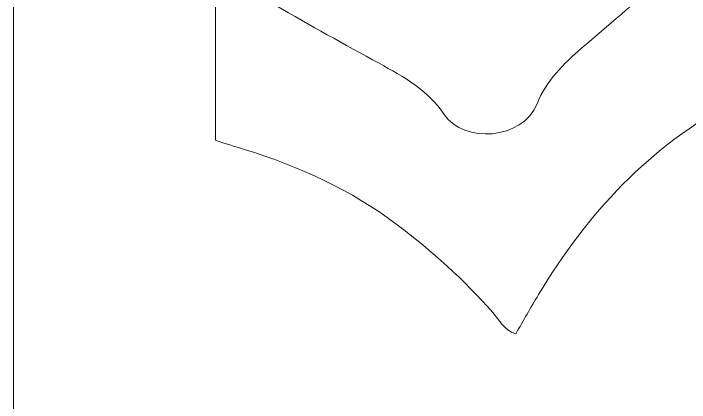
# Model space of a CAD drawing. Header units: centimetres. Extents: x 0.6 to 13.3, y -19.2 to -0.8.
# Drawn here: x 0.635 to 1.542, y -6.038 to -5.516 of the extents above; entities that cross this region are included whole.
import ezdxf

# ---------------------------------------------------------------- set-up
doc = ezdxf.new("R2010")
doc.units = ezdxf.units.CM
doc.header["$MEASUREMENT"] = 0
doc.layers.add('Layer 1', color=7, linetype='Continuous')

# ---------------------------------------------------------------- blocks, each defined once
blk = doc.blocks.new('block 2')
at = {"layer": 'Layer 1', "lineweight": 0}
for points, knots in [([(12.79385, -0.77637), (12.79385, -0.77637), (5.88455, -0.77637), (5.88455, -0.77637), (5.88455, -0.77637), (5.68297, -0.77637), (5.68297, -0.77637), (5.68297, -0.77637), (5.46511, -0.77637), (5.46511, -0.77637), (5.46511, -0.77637), (5.30316, -0.77637), (5.30316, -0.77637), (5.30316, -0.77637), (4.91828, -0.77637), (4.91828, -0.77637), (4.91828, -0.77637), (4.65977, -0.77637), (4.65977, -0.77637), (4.65977, -0.77637), (4.5178, -0.77637), (4.5178, -0.77637), (4.5178, -0.77637), (4.37449, -0.77637), (4.37449, -0.77637), (4.37449, -0.77637), (4.19865, -0.77637), (4.19865, -0.77637), (4.19865, -0.77637), (4.02552, -0.77637), (4.02552, -0.77637), (4.02552, -0.77637), (3.77616, -0.77637), (3.77616, -0.77637), (3.77616, -0.77637), (3.49969, -0.77637), (3.49969, -0.77637), (3.49969, -0.77637), (3.32893, -0.77637), (3.32893, -0.77637), (3.32893, -0.77637), (2.94371, -0.77637), (2.94371, -0.77637), (2.94371, -0.77637), (2.63742, -0.77637), (2.63742, -0.77637), (2.63742, -0.77637), (1.17615, -0.77637), (1.17615, -0.77637), (0.87766, -0.77637), (0.63508, -1.01895), (0.63508, -1.31744), (0.63508, -1.31744), (0.63508, -2.00996), (0.63508, -2.00996), (0.63508, -2.00996), (0.63508, -2.61406), (0.63508, -2.61406), (0.63508, -2.61406), (0.63508, -3.47429), (0.63508, -3.47429), (0.63508, -3.47429), (0.63508, -3.64301), (0.63508, -3.64301), (0.63508, -3.64301), (0.63508, -4.02147), (0.63508, -4.02147), (0.63508, -4.02147), (0.63508, -4.07669), (0.63508, -4.07669), (0.63508, -4.07669), (0.63508, -4.27828), (0.63508, -4.27828), (0.63508, -4.27828), (0.63508, -4.45988), (0.63508, -4.45988), (0.63508, -4.45988), (0.63508, -4.60692), (0.63508, -4.60692), (0.63508, -4.60692), (0.63508, -4.86238), (0.63508, -4.86238), (0.63508, -4.86238), (0.63508, -5.45597), (0.63508, -5.45597), (0.63508, -5.45597), (0.63508, -5.69212), (0.63508, -5.69212), (0.63508, -5.69212), (0.63508, -5.83103), (0.63508, -5.83103), (0.63508, -5.83103), (0.63508, -6.31349), (0.63508, -6.31349), (0.63508, -6.31349), (0.63508, -6.52593), (0.63508, -6.52593), (0.63508, -6.52593), (0.63508, -18.69758), (0.63508, -18.69758), (0.63508, -18.99607), (0.87766, -19.23865), (1.17615, -19.23865), (1.17615, -19.23865), (1.63151, -19.23865), (1.63151, -19.23865), (1.63151, -19.23865), (1.76906, -19.23865), (1.76906, -19.23865), (1.76906, -19.23865), (12.79385, -19.23865), (12.79385, -19.23865), (13.09234, -19.23865), (13.33492, -18.99607), (13.33492, -18.69758), (13.33492, -18.69758), (13.33492, -1.31744), (13.33492, -1.31744), (13.33492, -1.01895), (13.09234, -0.77637), (12.79385, -0.77637)], [0, 0, 0, 0, 1, 1, 1, 2, 2, 2, 3, 3, 3, 4, 4, 4, 5, 5, 5, 6, 6, 6, 7, 7, 7, 8, 8, 8, 9, 9, 9, 10, 10, 10, 11, 11, 11, 12, 12, 12, 13, 13, 13, 14, 14, 14, 15, 15, 15, 16, 16, 16, 17, 17, 17, 18, 18, 18, 19, 19, 19, 20, 20, 20, 21, 21, 21, 22, 22, 22, 23, 23, 23, 24, 24, 24, 25, 25, 25, 26, 26, 26, 27, 27, 27, 28, 28, 28, 29, 29, 29, 30, 30, 30, 31, 31, 31, 32, 32, 32, 33, 33, 33, 34, 34, 34, 35, 35, 35, 36, 36, 36, 37, 37, 37, 38, 38, 38, 39, 39, 39, 40, 40, 40, 40]), ([(0.90612, -5.44378), (0.92984, -5.46783), (0.95694, -5.48816), (0.98676, -5.50544), (1.0325, -5.5322), (1.07891, -5.55727), (1.12533, -5.58302), (1.15819, -5.60098), (1.19072, -5.61894), (1.21274, -5.6518), (1.23849, -5.69043), (1.31777, -5.68636), (1.33709, -5.63723), (1.34962, -5.60606), (1.37266, -5.5837), (1.39739, -5.56236), (1.43229, -5.5322), (1.46753, -5.50273), (1.50208, -5.47224), (1.55155, -5.42921), (1.59525, -5.38177), (1.62066, -5.32011), (1.6227, -5.31537), (1.62609, -5.3113), (1.63252, -5.31198), (1.63354, -5.31232), (1.63591, -5.31299), (1.63625, -5.31367), (1.65488, -5.3916), (1.67318, -5.46953), (1.69283, -5.54711), (1.69825, -5.56913), (1.69249, -5.58302), (1.67284, -5.59353), (1.64879, -5.6064), (1.62575, -5.62097), (1.60169, -5.63384), (1.48819, -5.69415), (1.40451, -5.78428), (1.33912, -5.89338), (1.32862, -5.91065), (1.31879, -5.92861), (1.30862, -5.94589), (1.29236, -5.9408), (1.2866, -5.92759), (1.27779, -5.91743), (1.23917, -5.87372), (1.19614, -5.83476), (1.14972, -5.79986), (1.08772, -5.75277), (1.01827, -5.72126), (0.9444, -5.69856), (0.93153, -5.69449), (0.91866, -5.69076), (0.90612, -5.68636), (0.90612, -5.68636), (0.90612, -5.44378), (0.90612, -5.44378)], [0, 0, 0, 0, 1, 1, 1, 2, 2, 2, 3, 3, 3, 4, 4, 4, 5, 5, 5, 6, 6, 6, 7, 7, 7, 8, 8, 8, 9, 9, 9, 10, 10, 10, 11, 11, 11, 12, 12, 12, 13, 13, 13, 14, 14, 14, 15, 15, 15, 16, 16, 16, 17, 17, 17, 18, 18, 18, 19, 19, 19, 19])]:
    blk.add_open_spline(points, degree=3, knots=knots, dxfattribs=at)

msp = doc.modelspace()

# ---------------------------------------------------------------- block references
at = {"layer": 'Layer 1'}
msp.add_blockref('block 2', (0, 0), dxfattribs=at)

doc.saveas('drawing.dxf')
